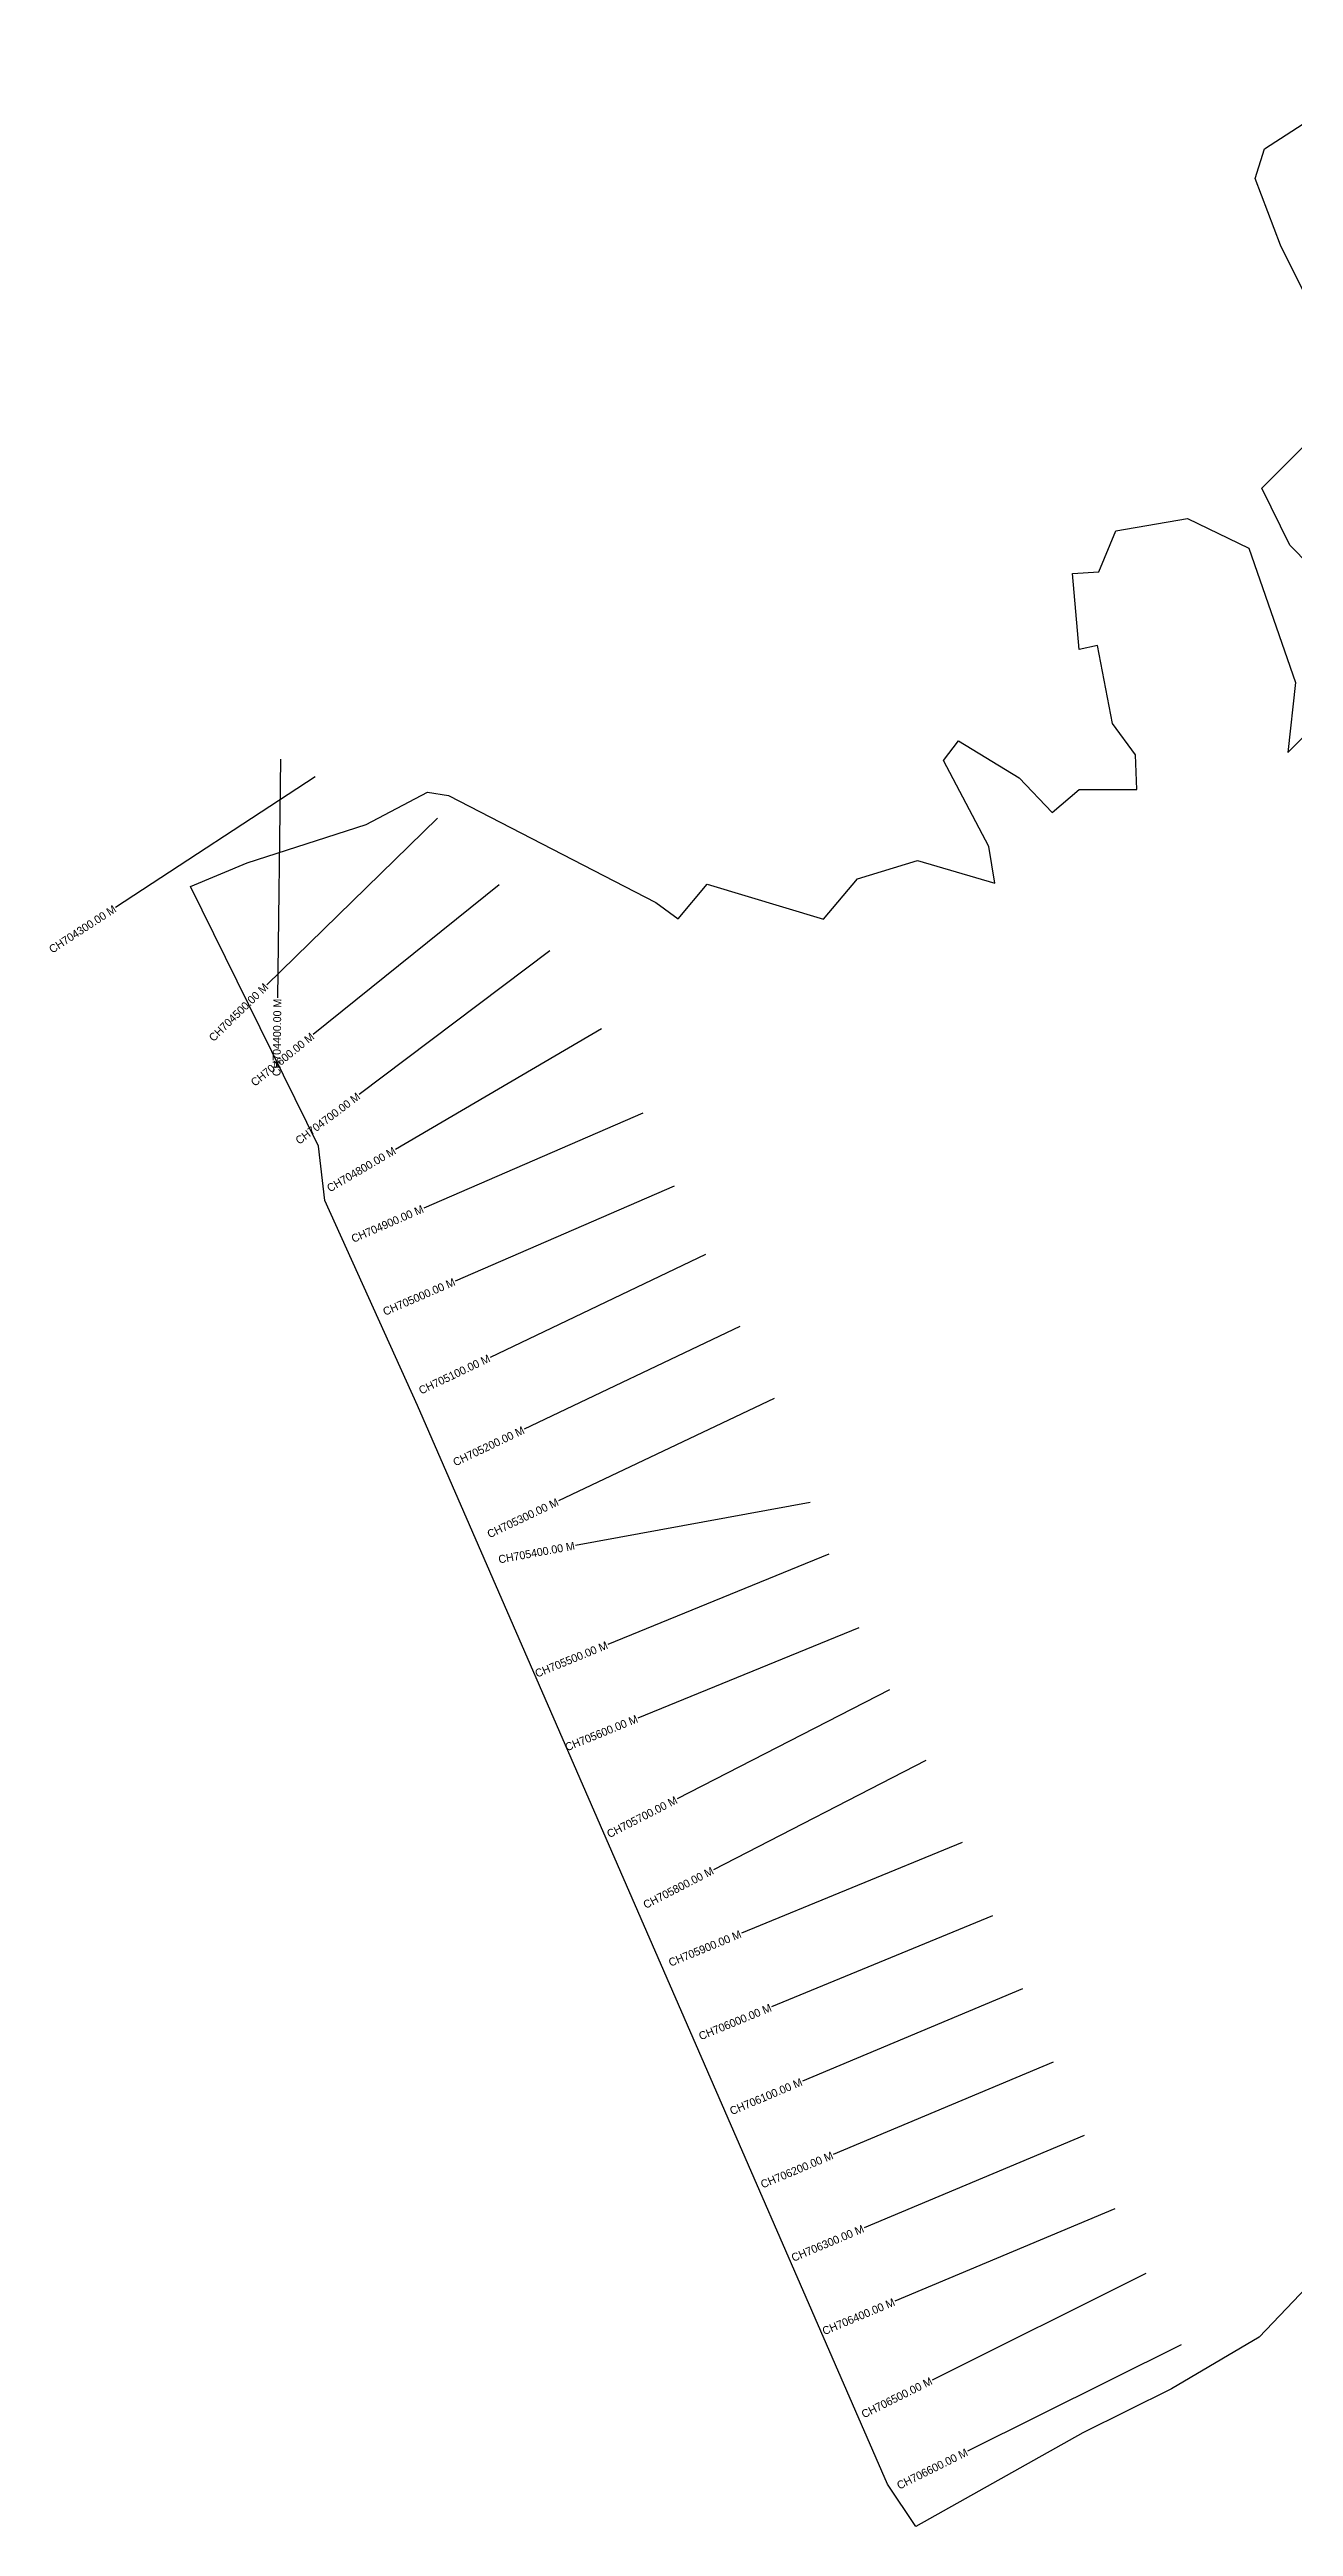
# Model space of a CAD drawing. Header units: metres. Extents: x 349829 to 353852, y 1754815 to 1757932.
# Drawn here: x 349829 to 351393, y 1754815 to 1757928 of the extents above; entities that cross this region are included whole.
import ezdxf
from ezdxf.enums import TextEntityAlignment as Align

# ---------------------------------------------------------------- set-up
doc = ezdxf.new("R2010")
doc.units = ezdxf.units.M
doc.layers.add('CS', color=134, linetype='Continuous')
doc.layers.add('CSMark', color=6, linetype='Continuous')

msp = doc.modelspace()

# ---------------------------------------------------------------- linework, layer by layer
at = {"color": 6}
for points in [[(351487.2, 1757460.1), (351376.7, 1757682.1), (351344.7, 1757766.2), (351356.5, 1757803.2), (351549.5, 1757928.1)], [(351438.7, 1757253.9), (351388.1, 1757305.2), (351353, 1757376.9), (351407.6, 1757431.3)], [(351426.7, 1755133.7), (351349.9, 1755053.1), (351239.6, 1754988.1), (351128, 1754932.9), (350918.1, 1754815), (350882.5, 1754868.3), (350291.9, 1756224.1), (350175.4, 1756481.6), (350167.1, 1756550), (350006.5, 1756876.3), (350077.4, 1756906), (350227.2, 1756954.1), (350304.2, 1756994.7), (350330.8, 1756990.7), (350591.2, 1756856.3), (350619.4, 1756835.5), (350655.7, 1756879.3), (350802.2, 1756835.2), (350845, 1756885.9), (350920.2, 1756909), (351017.4, 1756880.5), (351010, 1756926.6), (350953.1, 1757034.5), (350971.6, 1757059.5), (351048.2, 1757012.6), (351089.4, 1756969.2), (351123.4, 1756998.1), (351195.9, 1756998.2), (351194.2, 1757041.8), (351165.3, 1757081.2), (351146.4, 1757179.1), (351123.5, 1757173.9), (351115, 1757269.7), (351148, 1757271.8), (351169.5, 1757323.3), (351259.8, 1757338.8), (351336.7, 1757301.3), (351395.3, 1757132.5), (351385.8, 1757044.7), (351459.1, 1757117)]]:
    msp.add_lwpolyline(points, dxfattribs=at)
at = {"layer": 'CS'}
for p, q in [((350163.2, 1757014.2), (349912.2, 1756849.8)), ((350119.6, 1757036.2), (350115.7, 1756736.2)), ((350317, 1756962.3), (350102.3, 1756752.8)), ((350394.2, 1756878.3), (350160.6, 1756690)), ((350458.2, 1756795.2), (350218.6, 1756614.6)), ((350522.9, 1756697.3), (350264, 1756545.7)), ((350574.8, 1756591.3), (350299.5, 1756472)), ((350614.5, 1756499.5), (350339.2, 1756380.3)), ((350653.8, 1756413.5), (350383, 1756284.4)), ((350696.8, 1756323.2), (350426, 1756194.1)), ((350739.9, 1756232.9), (350469, 1756103.9)), ((350785.4, 1756102), (350490.3, 1756048)), ((350808.8, 1756037.2), (350531.1, 1755923.7)), ((350846.6, 1755944.6), (350568.9, 1755831.1)), ((350885, 1755866.6), (350618.2, 1755729.4)), ((350930.7, 1755777.7), (350663.9, 1755640.5)), ((350976.3, 1755674.8), (350698.9, 1755560.6)), ((351014.4, 1755582.3), (350736.9, 1755468.1)), ((351052.2, 1755490.9), (350775.6, 1755374.7)), ((351090.9, 1755398.7), (350814.4, 1755282.5)), ((351129.7, 1755306.5), (350853.1, 1755190.3)), ((351168.5, 1755214.4), (350891.9, 1755098.1)), ((351207.3, 1755132.8), (350938.8, 1754999.1)), ((351251.9, 1755043.2), (350983.3, 1754909.6))]:
    msp.add_line(p, q, dxfattribs=at)

# ---------------------------------------------------------------- texts
at = {"layer": 'CSMark'}
for s, rotation, p in [('CH704300.00 M', 33.2141, (349911.4, 1756849.3)), ('CH704500.00 M', 44.2972, (350101.6, 1756752.1)), ('CH704400.00 M', 89.2567, (350115.7, 1756735.2)), ('CH704600.00 M', 38.8801, (350159.9, 1756689.4)), ('CH704700.00 M', 36.9957, (350217.8, 1756614)), ('CH704800.00 M', 30.3502, (350263.1, 1756545.2)), ('CH704900.00 M', 23.4239, (350298.6, 1756471.6)), ('CH705000.00 M', 23.4239, (350338.3, 1756379.9)), ('CH705100.00 M', 25.4779, (350382.1, 1756284)), ('CH705200.00 M', 25.4779, (350425.1, 1756193.7)), ('CH705300.00 M', 25.4779, (350468.1, 1756103.4)), ('CH705400.00 M', 10.3643, (350489.3, 1756047.8)), ('CH705500.00 M', 22.2322, (350530.2, 1755923.3)), ('CH705600.00 M', 22.2322, (350568, 1755830.7)), ('CH705700.00 M', 27.2145, (350617.3, 1755729)), ('CH705800.00 M', 27.2145, (350663, 1755640.1)), ('CH705900.00 M', 22.3741, (350698, 1755560.2)), ('CH706000.00 M', 22.3741, (350736, 1755467.7)), ('CH706100.00 M', 22.801, (350774.7, 1755374.3)), ('CH706200.00 M', 22.801, (350813.5, 1755282.1)), ('CH706300.00 M', 22.801, (350852.2, 1755189.9)), ('CH706400.00 M', 22.801, (350891, 1755097.7)), ('CH706500.00 M', 26.4536, (350937.9, 1754998.7)), ('CH706600.00 M', 26.4536, (350982.4, 1754909.1))]:
    msp.add_text(s, height=10, rotation=rotation, dxfattribs=at).set_placement(p, align=Align.MIDDLE_RIGHT)

doc.saveas('drawing.dxf')
